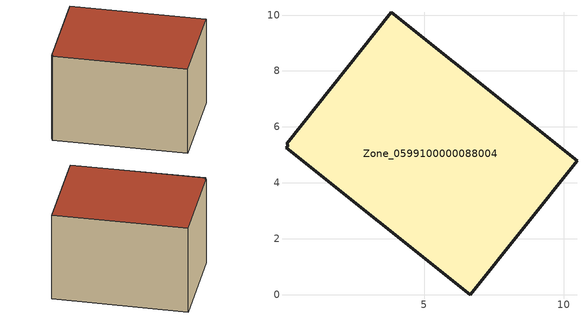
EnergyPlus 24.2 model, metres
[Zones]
Zone_0599100000088004
 floor ground (C_G): 0.14,5.35 0.08,5.39 3.83,10.09 10.47,4.79 6.64,0 0.06,5.25 z0.49
 wall outside (C_F): 6.64,0 10.47,4.79 3.83,10.09 0.08,5.39 0.14,5.35 0.06,5.25 6.64,0 z0.49:6.43
 roof outside (C_R): 0.14,5.35 0.06,5.25 6.64,0 10.47,4.79 3.83,10.09 0.08,5.39 z6.43
[BUILDING]
Pand.0599100000088004: North Axis=0; Terrain=City; Loads Convergence Tolerance Value=0.04; Temperature Convergence Tolerance Value=0.4; Solar Distribution=FullExterior; Maximum Number of Warmup Days=25; Minimum Number of Warmup Days=1
[Site:Location]
Rotterdam.The.Hague.AP_ZH_NLD Design_Conditions: Latitude=51.96; Longitude=4.45; Time Zone=1; Elevation=-4.5
[SITE:GROUNDTEMPERATURE:BUILDINGSURFACE]
18, 18, 18, 18, 18, 18, 18, 18, 18, 18, 18, 18
[MATERIAL] Thermal Absorptance=0.9; Solar Absorptance=0.7; Visible Absorptance=0.7
Name | Roughness | Thickness | Conductivity | Density | Specific Heat
G.TI.1946-1964 | MediumSmooth | 0.15 | 1 | 540 | 1210
F.TI.1946-1964 | Rough | 0.3 | 0.857143 | 1920 | 840
R.TI.1946-1964 | MediumRough | 0.2 | 0.277778 | 1500 | 1000
[CONSTRUCTION]
C_G: G.TI.1946-1964
C_F: F.TI.1946-1964
C_R: R.TI.1946-1964
[ZONE]
Zone_0599100000088004: Type=1; Multiplier=1; Ceiling Height=Autocalculate; Volume=Autocalculate; Floor Area=autocalculate; Part of Total Floor Area=Yes
[ZONEINFILTRATION:DESIGNFLOWRATE]
Infil_Zone_0599100000088004: Zone or ZoneList or Space or SpaceList=Zone_0599100000088004; Schedule=AlwaysOn; Design Flow Rate Calculation Method=Flow/Area; Flow Rate per Floor Area=0.003; Constant Term Coefficient=1; Temperature Term Coefficient=0; Velocity Term Coefficient=0; Velocity Squared Term Coefficient=0
[HVACTEMPLATE:ZONE:IDEALLOADSAIRSYSTEM]
Zone_0599100000088004: Maximum Heating Supply Air Temperature=50; Minimum Cooling Supply Air Temperature=13; Maximum Heating Supply Air Humidity Ratio=0.0156; Minimum Cooling Supply Air Humidity Ratio=0.0077; Heating Limit=NoLimit; Cooling Limit=NoLimit; Dehumidification Control Type=ConstantSensibleHeatRatio; Cooling Sensible Heat Ratio=0.7; Dehumidification Setpoint=60; Humidification Control Type=None; Humidification Setpoint=30; Outdoor Air Method=None; Outdoor Air Flow Rate per Person=0.00944; Outdoor Air Flow Rate per Zone Floor Area=0; Outdoor Air Flow Rate per Zone=0; Demand Controlled Ventilation Type=None; Outdoor Air Economizer Type=NoEconomizer; Heat Recovery Type=None; Sensible Heat Recovery Effectiveness=0.7; Latent Heat Recovery Effectiveness=0.65
[ZONECONTROL:THERMOSTAT]
ThermostatControl_Zone_0599100000088004: Zone or ZoneList=Zone_0599100000088004; Control Type Schedule=DualSetpointControlType; Control 1=Thermostat_Zone_0599100000088004; Temperature Difference Between Cutout And Setpoint=0
[THERMOSTATSETPOINT:DUALSETPOINT]
Thermostat_Zone_0599100000088004: Heating Setpoint Temperature Schedule=HeatingSetpoint_Zone_0599100000088004; Cooling Setpoint Temperature Schedule=CoolingSetpoint_Zone_0599100000088004
[SCHEDULE:COMPACT]
HeatingSetpoint_Zone_0599100000088004: Through: 12/31, For: AllDays, Until: 24:00, 21
CoolingSetpoint_Zone_0599100000088004: Through: 12/31, For: AllDays, Until: 24:00, 24
DualSetpointControlType: Through: 12/31, For: AllDays, Until: 24:00, 4
AlwaysOn: Through: 12/31, For: AllDays, Until: 24:00, 1
